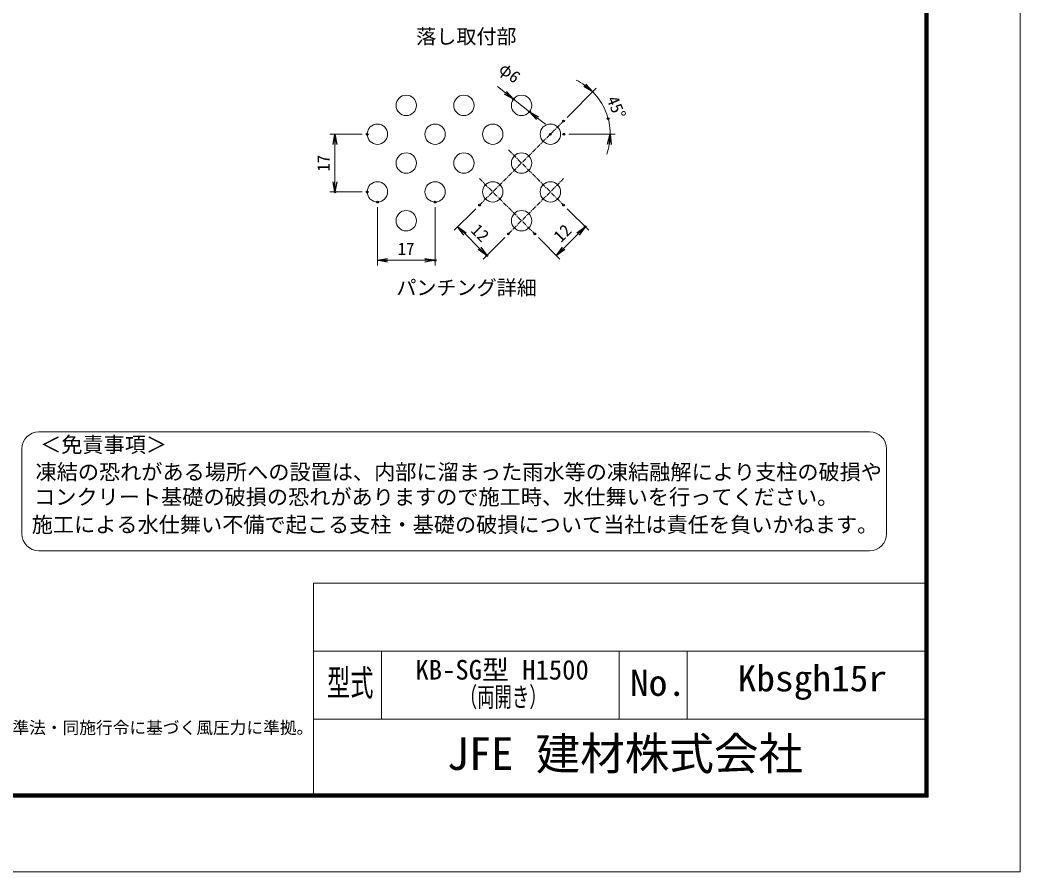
# Model space of a CAD drawing. Units: millimetres, scale not verified, with parts at other scales. Extents: x -4199 to 4201, y -2971 to 2969.
# Drawn here: x 1258 to 4201, y -2971 to -464 of the extents above; entities that cross this region are included whole.
import ezdxf
from ezdxf.enums import TextEntityAlignment as Align

# ---------------------------------------------------------------- set-up
doc = ezdxf.new("R2010")
doc.units = ezdxf.units.MM
doc.header["$LTSCALE"] = 10
doc.header["$PDMODE"] = 32
doc.header["$PDSIZE"] = 5
doc.linetypes.add('USER1', pattern=[2, 1.25, -0.25, 0.25, -0.25])
for name, color, linetype, lineweight in [('0-3_D-BMK', 2, 'USER1', 13), ('0-5_D-STR-DIM', 7, 'Continuous', 13), ('0-6_0', 7, 'Continuous', 25), ('0-7_DEFPOINTS', 8, 'Continuous', 25), ('0-B_D-TTL-TXT', 7, 'Continuous', 13), ('0-C_D-STR2', 7, 'Continuous', 13), ('0-D_D-TTL', 7, 'Continuous', 13)]:
    doc.layers.add(name, color=color, linetype=linetype, lineweight=lineweight)
doc.styles.add('ＭＳ ゴシック', font='')
doc.styles.get('ＭＳ ゴシック').set_extended_font_data('MS Gothic')

# ---------------------------------------------------------------- blocks, each defined once
blk = doc.blocks.new('_OPEN')
at = {"layer": '0-6_0'}
blk.add_line((0, 0), (-10, 0), dxfattribs=at)
blk.add_lwpolyline([(-10, 1.667), (0, 0), (-10, -1.667)], dxfattribs=at)

msp = doc.modelspace()

# ---------------------------------------------------------------- linework, layer by layer
at = {"layer": '0-3_D-BMK'}
for p, q in [((2610.48, -1008.85), (2857.97, -761.36)), ((2695.34, -846.22), (2857.97, -1008.85)), ((2610.48, -931.07), (2773.12, -1093.7)), ((2695.34, -1093.7), (2857.97, -931.07))]:
    msp.add_line(p, q, dxfattribs=at)
at = {"layer": '0-5_D-STR-DIM'}
for p, q in [((2687.14, -678.22), (2663.59, -659.63)), ((2868.58, -750.76), (2954.17, -665.17)), ((2757.77, -733.99), (2710.68, -696.81)), ((2781.32, -752.58), (2804.86, -771.17)), ((2264.96, -800.25), (2169.96, -800.25)), ((2873.44, -800.25), (3010.12, -800.25)), ((2184.96, -830.25), (2184.96, -939.96)), ((2264.96, -969.96), (2169.96, -969.96)), ((2309.96, -1014.96), (2309.96, -1186.4)), ((2479.67, -1014.96), (2479.67, -1186.4)), ((2599.88, -1019.46), (2536.24, -1083.1)), ((2868.58, -1019.46), (2932.22, -1083.1)), ((2568.06, -1093.7), (2610.48, -1136.13)), ((2684.73, -1104.31), (2621.09, -1167.95)), ((2783.72, -1104.31), (2847.36, -1167.95)), ((2857.97, -1136.13), (2900.4, -1093.7)), ((2339.96, -1171.4), (2449.67, -1171.4))]:
    msp.add_line(p, q, dxfattribs=at)
for start, end in [(54.77597, 64.55194), (0, 45), (340.44806, 350.22403)]:
    msp.add_arc((2819.08, -800.25), 176.04, start, end, dxfattribs=at)
at = {"layer": '0-7_DEFPOINTS'}
for p in [(2710.68, -696.81), (2757.77, -733.99), (2857.97, -761.36), (2989.12, -754.69), (2279.96, -800.25), (2819.08, -800.25), (2858.44, -800.25), (2184.96, -969.96), (2279.96, -969.96), (2309.96, -999.96), (2479.67, -999.96), (2610.48, -1008.85), (2857.97, -1008.85), (2921.61, -1072.49), (2695.34, -1093.7), (2773.12, -1093.7), (2479.67, -1171.4), (2631.7, -1157.34)]:
    msp.add_point(p, dxfattribs=at)
at = {"layer": '0-B_D-TTL-TXT', "color": 2}
for p, q in [((3758.85, -1676.13), (1313.3, -1676.13)), ((1263.3, -1726.13), (1263.3, -1976.13)), ((3808.85, -1976.13), (3808.85, -1726.13)), ((1313.3, -2026.13), (3758.85, -2026.13))]:
    msp.add_line(p, q, dxfattribs=at)
for centre, start, end in [((1313.3, -1726.13), 90, 180), ((3758.85, -1726.13), 0, 90), ((1313.3, -1976.13), 180, 270), ((3758.85, -1976.13), 270, 0)]:
    msp.add_arc(centre, 50, start, end, dxfattribs=at)
at = {"layer": '0-C_D-STR2'}
for centre in [(2394.82, -715.4), (2564.52, -715.4), (2734.23, -715.4), (2309.96, -800.25), (2479.67, -800.25), (2649.37, -800.25), (2819.08, -800.25), (2394.82, -885.11), (2564.52, -885.11), (2734.23, -885.11), (2309.96, -969.96), (2479.67, -969.96), (2649.37, -969.96), (2819.08, -969.96), (2394.82, -1054.81), (2734.23, -1054.81)]:
    msp.add_circle(centre, 30, dxfattribs=at)
at = {"layer": '0-D_D-TTL'}
for p, q in [((2121.46, -2121.42), (2121.46, -2741.42)), ((2121.46, -2121.42), (3921.46, -2121.42)), ((2121.46, -2321.42), (3921.46, -2321.42)), ((2321.46, -2321.42), (2321.46, -2521.42)), ((3021.46, -2321.42), (3021.46, -2521.42)), ((3221.46, -2321.42), (3221.46, -2521.42)), ((2121.46, -2521.42), (3921.46, -2521.42))]:
    msp.add_line(p, q, dxfattribs=at)
at = {"layer": '0-D_D-TTL', "color": 2}
msp.add_lwpolyline([(-4198.54, 2968.58), (4201.46, 2968.58), (4201.46, -2971.42), (-4198.54, -2971.42)], close=True, dxfattribs=at)
at = {"layer": '0-D_D-TTL'}
for points in [[(-3928.54, 2748.58), (3931.46, 2748.58), (3931.46, -2751.42), (-3928.54, -2751.42)], [(-3926.04, 2746.08), (3928.96, 2746.08), (3928.96, -2748.92), (-3926.04, -2748.92)], [(-3923.54, 2743.58), (3926.46, 2743.58), (3926.46, -2746.42), (-3923.54, -2746.42)], [(-3921.04, 2741.08), (3923.96, 2741.08), (3923.96, -2743.92), (-3921.04, -2743.92)], [(-3918.54, 2738.58), (3921.46, 2738.58), (3921.46, -2741.42), (-3918.54, -2741.42)]]:
    msp.add_lwpolyline(points, close=True, dxfattribs=at)

# ---------------------------------------------------------------- block references
at = {"layer": '0-5_D-STR-DIM', "xscale": 3, "yscale": 3}
for p, rotation in [((2710.68, -696.81), 321.70665), ((2943.56, -675.77), 319.88799), ((2757.77, -733.99), 141.70665), ((2184.96, -800.25), 90), ((2995.12, -800.25), 85.11201), ((2184.96, -969.96), 270), ((2546.84, -1072.49), 135), ((2921.61, -1072.49), 45), ((2631.7, -1157.34), 315), ((2836.76, -1157.34), 225), ((2309.96, -1171.4), 180)]:
    msp.add_blockref('_OPEN', p, dxfattribs=dict(at, rotation=rotation))
msp.add_blockref('_OPEN', (2479.67, -1171.4), dxfattribs=at)

# ---------------------------------------------------------------- texts
at = {"layer": '0-5_D-STR-DIM', "style": 'ＭＳ ゴシック'}
for s, rotation, p in [('φ6', 321.707, (2657.45, -622.83)), ('45°', 292.5, (2973.97, -700.95)), ('17', 90, (2179.9, -910.23)), ('12', 315, (2574.88, -1093.37)), ('12', 45, (2857.64, -1129.3))]:
    msp.add_text(s, height=36.07, rotation=rotation, dxfattribs=at).set_placement(p, align=Align.BOTTOM_LEFT)
msp.add_text('17', height=36.07, dxfattribs=at).set_placement((2369.69, -1166.34), align=Align.BOTTOM_LEFT)
at = {"layer": '0-B_D-TTL-TXT', "style": 'ＭＳ ゴシック'}
for s, height, p in [('落し取付部', 43.33, (2423.99, -547.35)), ('パンチング詳細', 43.33, (2365.52, -1286.43)), ('＜免責事項＞ \u3000\u3000', 45.67, (1317, -1750.31)), ('凍結の恐れがある場所への設置は、内部に溜まった雨水等の凍結融解により支柱の破損や', 45.67, (1303.48, -1830.81)), ('コンクリート基礎の破損の恐れがありますので施工時、水仕舞いを行ってください。', 45.67, (1299.37, -1904.23)), ('施工による水仕舞い不備で起こる支柱・基礎の破損について当社は責任を負いかねます。 ', 45.67, (1292.38, -1985.73)), ('KB-SG型 H1500', 57.7, (2421.66, -2422.52)), ('（設計条件）風荷重：昭和57年改正 建築基準法・同施行令に基づく風圧力に準拠。', 36.07, (276.26, -2575.58)), ('JFE 建材株式会社', 96.19, (2513.84, -2699.92))]:
    msp.add_text(s, height=height, dxfattribs=at).set_placement(p, align=Align.BOTTOM_LEFT)
for s, height, width, p in [('型式', 76.97, 0.65, (2161.72, -2476.22)), ('No.', 76.98, 1.05, (3053.46, -2476.22)), ('Kbsgh15r', 76.98, 1.05, (3370.12, -2462.89)), ('（両開き）', 57.7, 0.65, (2552.46, -2502.52))]:
    msp.add_text(s, height=height, dxfattribs=dict(at, width=width)).set_placement(p, align=Align.BOTTOM_LEFT)

doc.saveas('drawing.dxf')
